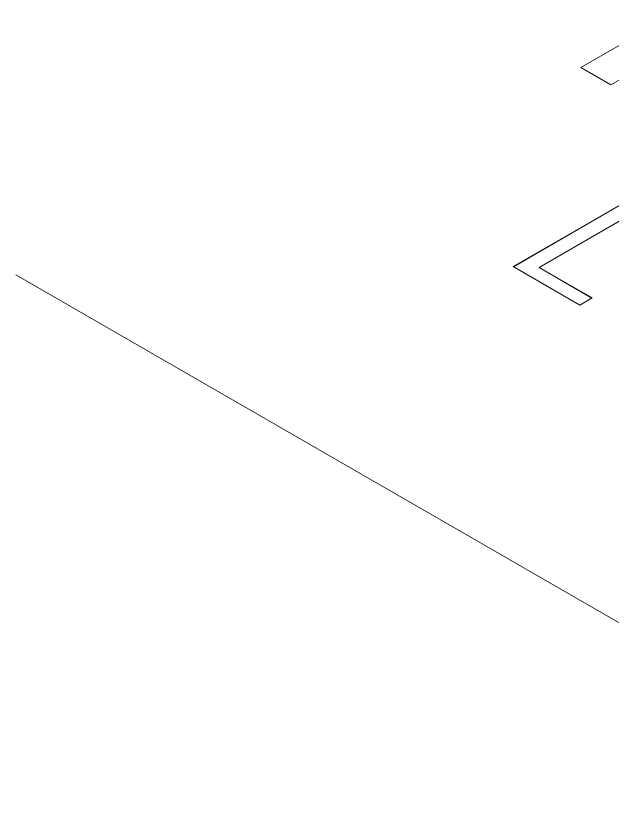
# Model space of a CAD drawing. Header units: inches. Extents: x 0.1 to 10.9, y 0 to 8.5.
# Drawn here: x 9.7395 to 9.8673, y 7.2483 to 7.4166 of the extents above; entities that cross this region are included whole.
import ezdxf

# ---------------------------------------------------------------- set-up
doc = ezdxf.new("R2010")
doc.units = ezdxf.units.IN
doc.header["$MEASUREMENT"] = 0

msp = doc.modelspace()

# ---------------------------------------------------------------- linework, layer by layer
at = {"color": 7, "linetype": 'Continuous', "lineweight": 0}
for p, q in [((9.860512138, 7.4055569383), (9.8797149094, 7.4166424623)), ((9.8605474991, 7.4055365248), (9.8797149094, 7.4166016352)), ((9.8861881655, 7.4129056852), (9.8669852607, 7.4018200842)), ((9.8669852607, 7.4018200842), (9.860512138, 7.4055569383)), ((9.8460703218, 7.3628685144), (9.8690512922, 7.3761351462)), ((9.8461056829, 7.3628481009), (9.8690512922, 7.3760943192)), ((9.8719602758, 7.3744558257), (9.8515973907, 7.3627005823)), ((9.8603243414, 7.354639844), (9.8460703218, 7.3628685144)), ((9.8515973907, 7.3627005823), (9.8629424267, 7.3561512325)), ((9.8515973907, 7.3626597553), (9.8515973907, 7.3627005823)), ((9.739492851, 7.36112275), (9.9349701231, 7.2482761228)), ((9.8515973907, 7.3626597553), (9.8629070656, 7.3561308189)), ((9.8629424267, 7.3561512325), (9.8603243414, 7.354639844))]:
    msp.add_line(p, q, dxfattribs=at)

doc.saveas('drawing.dxf')
